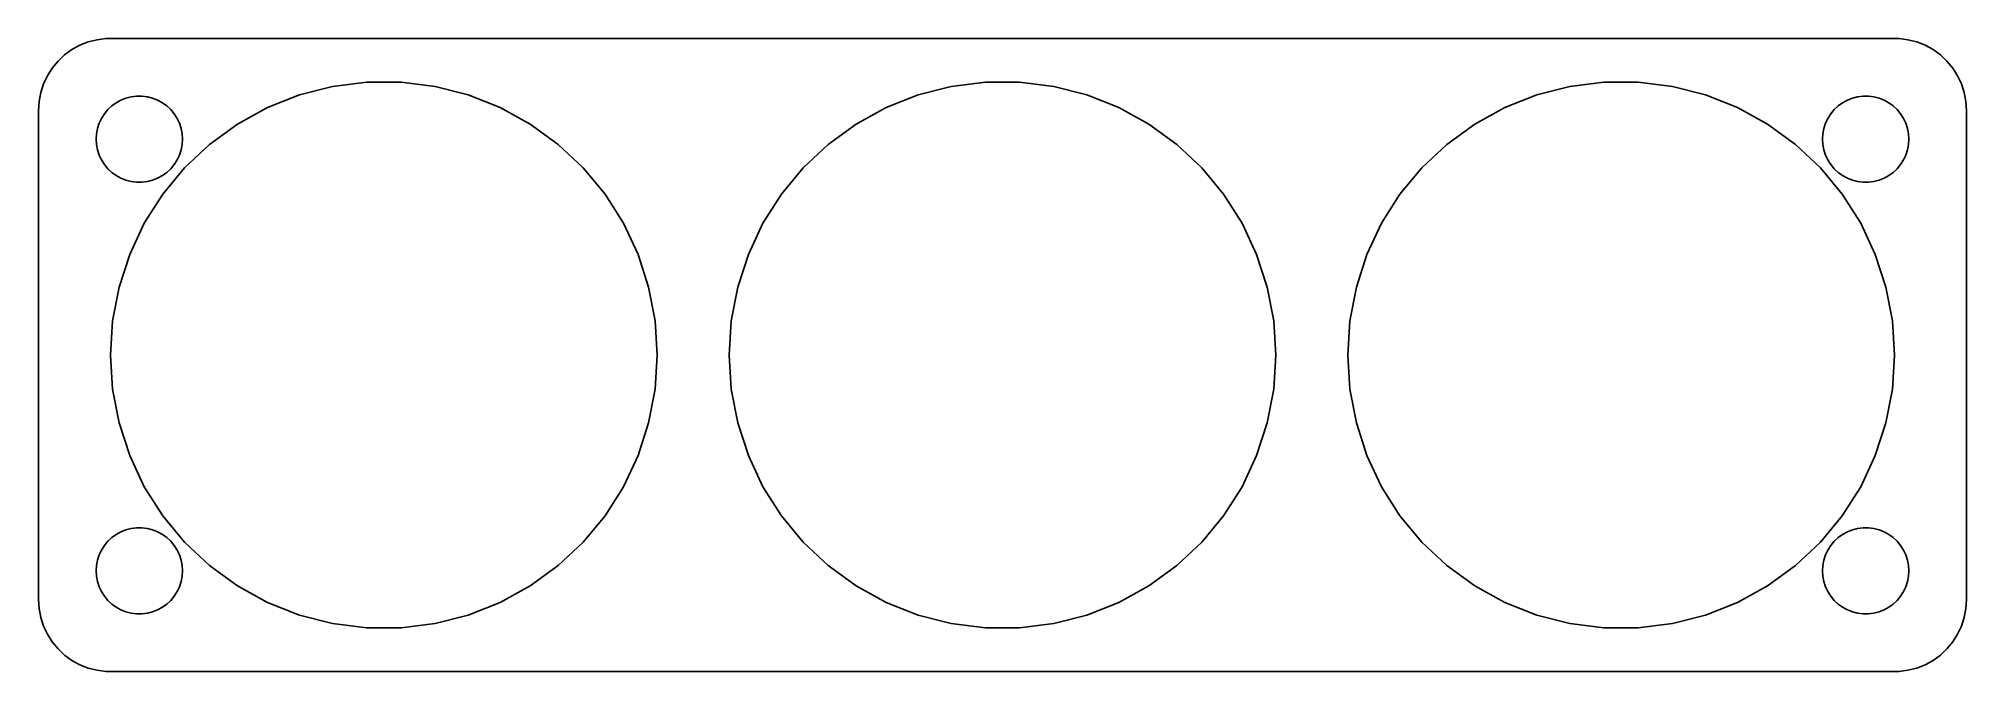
# Model space of a CAD drawing. Header units: metres. Extents: x -67 to 67, y -22 to 22.
import ezdxf

# ---------------------------------------------------------------- set-up
doc = ezdxf.new("R2010")
doc.units = ezdxf.units.M

msp = doc.modelspace()

# ---------------------------------------------------------------- linework, layer by layer
for p, q in [((-64.1289, 21.5241), (-64.6791, 21.2216)), ((-63.5451, 21.7553), (-64.1289, 21.5241)), ((-62.9369, 21.9114), (-63.5451, 21.7553)), ((-62.3139, 21.9901), (-62.9369, 21.9114)), ((62.3139, 21.9901), (-62.3139, 21.9901)), ((62.9369, 21.9114), (62.3139, 21.9901)), ((63.5451, 21.7553), (62.9369, 21.9114)), ((64.1289, 21.5241), (63.5451, 21.7553)), ((64.6791, 21.2216), (64.1289, 21.5241)), ((-65.6448, 20.4227), (-66.0451, 19.9389)), ((-65.1871, 20.8526), (-65.6448, 20.4227)), ((-64.6791, 21.2216), (-65.1871, 20.8526)), ((65.1871, 20.8526), (64.6791, 21.2216)), ((65.6448, 20.4227), (65.1871, 20.8526)), ((66.0451, 19.9389), (65.6448, 20.4227)), ((-66.6489, 18.8406), (-66.8429, 18.2434)), ((-66.3815, 19.4088), (-66.6489, 18.8406)), ((-66.0451, 19.9389), (-66.3815, 19.4088)), ((-46.5602, 18.6635), (-44.193, 18.9625)), ((-44.193, 18.9625), (-41.807, 18.9625)), ((-41.807, 18.9625), (-39.4397, 18.6635)), ((-3.56024, 18.6635), (-1.19301, 18.9625)), ((-1.19301, 18.9625), (1.19301, 18.9625)), ((1.19301, 18.9625), (3.56024, 18.6635)), ((39.4397, 18.6635), (41.807, 18.9625)), ((41.807, 18.9625), (44.193, 18.9625)), ((44.193, 18.9625), (46.5602, 18.6635)), ((66.3815, 19.4088), (66.0451, 19.9389)), ((66.6489, 18.8406), (66.3815, 19.4088)), ((66.8429, 18.2434), (66.6489, 18.8406)), ((-66.9606, 17.6267), (-67, 17)), ((-66.8429, 18.2434), (-66.9606, 17.6267)), ((-61.9123, 17.3115), (-61.6075, 17.533)), ((-61.6075, 17.533), (-61.2773, 17.7145)), ((-61.2773, 17.7145), (-60.927, 17.8532)), ((-60.927, 17.8532), (-60.5621, 17.9469)), ((-60.5621, 17.9469), (-60.1884, 17.9941)), ((-60.1884, 17.9941), (-59.8116, 17.9941)), ((-59.8116, 17.9941), (-59.4379, 17.9469)), ((-59.4379, 17.9469), (-59.0729, 17.8532)), ((-59.0729, 17.8532), (-58.7227, 17.7145)), ((-58.7227, 17.7145), (-58.3925, 17.533)), ((-58.3925, 17.533), (-58.0877, 17.3115)), ((-51.0898, 17.1917), (-48.8713, 18.0701)), ((-48.8713, 18.0701), (-46.5602, 18.6635)), ((-39.4397, 18.6635), (-37.1287, 18.0701)), ((-37.1287, 18.0701), (-34.9102, 17.1917)), ((-8.0898, 17.1917), (-5.87132, 18.0701)), ((-5.87132, 18.0701), (-3.56024, 18.6635)), ((3.56024, 18.6635), (5.87132, 18.0701)), ((5.87132, 18.0701), (8.0898, 17.1917)), ((34.9102, 17.1917), (37.1287, 18.0701)), ((37.1287, 18.0701), (39.4397, 18.6635)), ((46.5602, 18.6635), (48.8713, 18.0701)), ((48.8713, 18.0701), (51.0898, 17.1917)), ((58.0877, 17.3115), (58.3925, 17.533)), ((58.3925, 17.533), (58.7227, 17.7145)), ((58.7227, 17.7145), (59.0729, 17.8532)), ((59.0729, 17.8532), (59.4379, 17.9469)), ((59.4379, 17.9469), (59.8116, 17.9941)), ((59.8116, 17.9941), (60.1884, 17.9941)), ((60.1884, 17.9941), (60.5621, 17.9469)), ((60.5621, 17.9469), (60.927, 17.8532)), ((60.927, 17.8532), (61.2773, 17.7145)), ((61.2773, 17.7145), (61.6075, 17.533)), ((61.6075, 17.533), (61.9123, 17.3115)), ((66.9606, 17.6267), (66.8429, 18.2434)), ((67, 17), (66.9606, 17.6267)), ((-67, 17), (-67, -17)), ((-62.9057, 15.7461), (-62.7893, 16.1044)), ((-62.7893, 16.1044), (-62.6289, 16.4453)), ((-62.6289, 16.4453), (-62.427, 16.7634)), ((-62.427, 16.7634), (-62.1869, 17.0536)), ((-62.1869, 17.0536), (-61.9123, 17.3115)), ((-58.0877, 17.3115), (-57.8131, 17.0536)), ((-57.8131, 17.0536), (-57.5729, 16.7634)), ((-57.5729, 16.7634), (-57.3711, 16.4453)), ((-57.3711, 16.4453), (-57.2107, 16.1044)), ((-57.2107, 16.1044), (-57.0942, 15.7461)), ((-53.1807, 16.0422), (-51.0898, 17.1917)), ((-34.9102, 17.1917), (-32.8193, 16.0422)), ((-10.1807, 16.0422), (-8.0898, 17.1917)), ((8.0898, 17.1917), (10.1807, 16.0422)), ((32.8193, 16.0422), (34.9102, 17.1917)), ((51.0898, 17.1917), (53.1807, 16.0422)), ((57.0942, 15.7461), (57.2107, 16.1044)), ((57.2107, 16.1044), (57.3711, 16.4453)), ((57.3711, 16.4453), (57.5729, 16.7634)), ((57.5729, 16.7634), (57.8131, 17.0536)), ((57.8131, 17.0536), (58.0877, 17.3115)), ((61.9123, 17.3115), (62.1869, 17.0536)), ((62.1869, 17.0536), (62.427, 16.7634)), ((62.427, 16.7634), (62.6289, 16.4453)), ((62.6289, 16.4453), (62.7893, 16.1044)), ((62.7893, 16.1044), (62.9057, 15.7461)), ((67, -17), (67, 17)), ((-63, 15), (-62.9763, 15.376)), ((-62.9763, 14.624), (-63, 15)), ((-62.9763, 15.376), (-62.9057, 15.7461)), ((-57.0942, 15.7461), (-57.0237, 15.376)), ((-57.0237, 15.376), (-57, 15)), ((-57, 15), (-57.0237, 14.624)), ((-55.1111, 14.6397), (-53.1807, 16.0422)), ((-32.8193, 16.0422), (-30.8889, 14.6397)), ((-12.1111, 14.6397), (-10.1807, 16.0422)), ((10.1807, 16.0422), (12.1111, 14.6397)), ((30.8889, 14.6397), (32.8193, 16.0422)), ((53.1807, 16.0422), (55.1111, 14.6397)), ((57, 15), (57.0237, 15.376)), ((57.0237, 14.624), (57, 15)), ((57.0237, 15.376), (57.0942, 15.7461)), ((62.9057, 15.7461), (62.9763, 15.376)), ((62.9763, 15.376), (63, 15)), ((63, 15), (62.9763, 14.624)), ((-62.9057, 14.2539), (-62.9763, 14.624)), ((-62.7893, 13.8956), (-62.9057, 14.2539)), ((-62.6289, 13.5547), (-62.7893, 13.8956)), ((-62.427, 13.2366), (-62.6289, 13.5547)), ((-57.3711, 13.5547), (-57.5729, 13.2366)), ((-57.2107, 13.8956), (-57.3711, 13.5547)), ((-57.0942, 14.2539), (-57.2107, 13.8956)), ((-57.0237, 14.624), (-57.0942, 14.2539)), ((-56.8504, 13.0064), (-55.1111, 14.6397)), ((-30.8889, 14.6397), (-29.1496, 13.0064)), ((-13.8504, 13.0064), (-12.1111, 14.6397)), ((12.1111, 14.6397), (13.8504, 13.0064)), ((29.1496, 13.0064), (30.8889, 14.6397)), ((55.1111, 14.6397), (56.8504, 13.0064)), ((57.0942, 14.2539), (57.0237, 14.624)), ((57.2107, 13.8956), (57.0942, 14.2539)), ((57.3711, 13.5547), (57.2107, 13.8956)), ((57.5729, 13.2366), (57.3711, 13.5547)), ((62.6289, 13.5547), (62.427, 13.2366)), ((62.7893, 13.8956), (62.6289, 13.5547)), ((62.9057, 14.2539), (62.7893, 13.8956)), ((62.9763, 14.624), (62.9057, 14.2539)), ((-62.1869, 12.9464), (-62.427, 13.2366)), ((-61.9123, 12.6884), (-62.1869, 12.9464)), ((-61.6075, 12.467), (-61.9123, 12.6884)), ((-61.2773, 12.2855), (-61.6075, 12.467)), ((-60.927, 12.1468), (-61.2773, 12.2855)), ((-60.5621, 12.0531), (-60.927, 12.1468)), ((-59.0729, 12.1468), (-59.4379, 12.0531)), ((-58.7227, 12.2855), (-59.0729, 12.1468)), ((-58.3925, 12.467), (-58.7227, 12.2855)), ((-58.0877, 12.6884), (-58.3925, 12.467)), ((-58.3713, 11.1679), (-56.8504, 13.0064)), ((-57.8131, 12.9464), (-58.0877, 12.6884)), ((-57.5729, 13.2366), (-57.8131, 12.9464)), ((-29.1496, 13.0064), (-27.6287, 11.1679)), ((-15.3713, 11.1679), (-13.8504, 13.0064)), ((13.8504, 13.0064), (15.3713, 11.1679)), ((27.6287, 11.1679), (29.1496, 13.0064)), ((56.8504, 13.0064), (58.3713, 11.1679)), ((57.8131, 12.9464), (57.5729, 13.2366)), ((58.0877, 12.6884), (57.8131, 12.9464)), ((58.3925, 12.467), (58.0877, 12.6884)), ((58.7227, 12.2855), (58.3925, 12.467)), ((59.0729, 12.1468), (58.7227, 12.2855)), ((59.4379, 12.0531), (59.0729, 12.1468)), ((60.927, 12.1468), (60.5621, 12.0531)), ((61.2773, 12.2855), (60.927, 12.1468)), ((61.6075, 12.467), (61.2773, 12.2855)), ((61.9123, 12.6884), (61.6075, 12.467)), ((62.1869, 12.9464), (61.9123, 12.6884)), ((62.427, 13.2366), (62.1869, 12.9464)), ((-60.1884, 12.0059), (-60.5621, 12.0531)), ((-59.8116, 12.0059), (-60.1884, 12.0059)), ((-59.4379, 12.0531), (-59.8116, 12.0059)), ((-59.6498, 9.15331), (-58.3713, 11.1679)), ((-27.6287, 11.1679), (-26.3502, 9.15331)), ((-16.6498, 9.15331), (-15.3713, 11.1679)), ((15.3713, 11.1679), (16.6498, 9.15331)), ((26.3502, 9.15331), (27.6287, 11.1679)), ((58.3713, 11.1679), (59.6498, 9.15331)), ((59.8116, 12.0059), (59.4379, 12.0531)), ((60.1884, 12.0059), (59.8116, 12.0059)), ((60.5621, 12.0531), (60.1884, 12.0059)), ((-60.6657, 6.99435), (-59.6498, 9.15331)), ((-26.3502, 9.15331), (-25.3342, 6.99435)), ((-17.6657, 6.99435), (-16.6498, 9.15331)), ((16.6498, 9.15331), (17.6657, 6.99435)), ((25.3342, 6.99435), (26.3502, 9.15331)), ((59.6498, 9.15331), (60.6657, 6.99435)), ((-61.4031, 4.7251), (-60.6657, 6.99435)), ((-25.3342, 6.99435), (-24.5969, 4.7251)), ((-18.4031, 4.7251), (-17.6657, 6.99435)), ((17.6657, 6.99435), (18.4031, 4.7251)), ((24.5969, 4.7251), (25.3342, 6.99435)), ((60.6657, 6.99435), (61.4031, 4.7251)), ((-61.8502, 2.38132), (-61.4031, 4.7251)), ((-24.5969, 4.7251), (-24.1498, 2.38132)), ((-18.8502, 2.38132), (-18.4031, 4.7251)), ((18.4031, 4.7251), (18.8502, 2.38132)), ((24.1498, 2.38132), (24.5969, 4.7251)), ((61.4031, 4.7251), (61.8502, 2.38132)), ((-62, 0), (-61.8502, 2.38132)), ((-24.1498, 2.38132), (-24, 0)), ((-19, 0), (-18.8502, 2.38132)), ((18.8502, 2.38132), (19, 0)), ((24, 0), (24.1498, 2.38132)), ((61.8502, 2.38132), (62, 0)), ((-61.8502, -2.38132), (-62, 0)), ((-24, 0), (-24.1498, -2.38132)), ((-18.8502, -2.38132), (-19, 0)), ((19, 0), (18.8502, -2.38132)), ((24.1498, -2.38132), (24, 0)), ((62, 0), (61.8502, -2.38132)), ((-61.4031, -4.7251), (-61.8502, -2.38132)), ((-24.1498, -2.38132), (-24.5969, -4.7251)), ((-18.4031, -4.7251), (-18.8502, -2.38132)), ((18.8502, -2.38132), (18.4031, -4.7251)), ((24.5969, -4.7251), (24.1498, -2.38132)), ((61.8502, -2.38132), (61.4031, -4.7251)), ((-60.6657, -6.99435), (-61.4031, -4.7251)), ((-24.5969, -4.7251), (-25.3342, -6.99435)), ((-17.6657, -6.99435), (-18.4031, -4.7251)), ((18.4031, -4.7251), (17.6657, -6.99435)), ((25.3342, -6.99435), (24.5969, -4.7251)), ((61.4031, -4.7251), (60.6657, -6.99435)), ((-59.6498, -9.15331), (-60.6657, -6.99435)), ((-25.3342, -6.99435), (-26.3502, -9.15331)), ((-16.6498, -9.15331), (-17.6657, -6.99435)), ((17.6657, -6.99435), (16.6498, -9.15331)), ((26.3502, -9.15331), (25.3342, -6.99435)), ((60.6657, -6.99435), (59.6498, -9.15331)), ((-58.3713, -11.1679), (-59.6498, -9.15331)), ((-26.3502, -9.15331), (-27.6287, -11.1679)), ((-15.3713, -11.1679), (-16.6498, -9.15331)), ((16.6498, -9.15331), (15.3713, -11.1679)), ((27.6287, -11.1679), (26.3502, -9.15331)), ((59.6498, -9.15331), (58.3713, -11.1679)), ((-60.927, -12.1468), (-60.5621, -12.0531)), ((-60.5621, -12.0531), (-60.1884, -12.0059)), ((-60.1884, -12.0059), (-59.8116, -12.0059)), ((-59.8116, -12.0059), (-59.4379, -12.0531)), ((-59.4379, -12.0531), (-59.0729, -12.1468)), ((-56.8504, -13.0064), (-58.3713, -11.1679)), ((-27.6287, -11.1679), (-29.1496, -13.0064)), ((-13.8504, -13.0064), (-15.3713, -11.1679)), ((15.3713, -11.1679), (13.8504, -13.0064)), ((29.1496, -13.0064), (27.6287, -11.1679)), ((58.3713, -11.1679), (56.8504, -13.0064)), ((59.0729, -12.1468), (59.4379, -12.0531)), ((59.4379, -12.0531), (59.8116, -12.0059)), ((59.8116, -12.0059), (60.1884, -12.0059)), ((60.1884, -12.0059), (60.5621, -12.0531)), ((60.5621, -12.0531), (60.927, -12.1468)), ((-62.6289, -13.5547), (-62.427, -13.2366)), ((-62.427, -13.2366), (-62.1869, -12.9464)), ((-62.1869, -12.9464), (-61.9123, -12.6884)), ((-61.9123, -12.6884), (-61.6075, -12.467)), ((-61.6075, -12.467), (-61.2773, -12.2855)), ((-61.2773, -12.2855), (-60.927, -12.1468)), ((-59.0729, -12.1468), (-58.7227, -12.2855)), ((-58.7227, -12.2855), (-58.3925, -12.467)), ((-58.3925, -12.467), (-58.0877, -12.6884)), ((-58.0877, -12.6884), (-57.8131, -12.9464)), ((-57.8131, -12.9464), (-57.5729, -13.2366)), ((-57.5729, -13.2366), (-57.3711, -13.5547)), ((-55.1111, -14.6397), (-56.8504, -13.0064)), ((-29.1496, -13.0064), (-30.8889, -14.6397)), ((-12.1111, -14.6397), (-13.8504, -13.0064)), ((13.8504, -13.0064), (12.1111, -14.6397)), ((30.8889, -14.6397), (29.1496, -13.0064)), ((56.8504, -13.0064), (55.1111, -14.6397)), ((57.3711, -13.5547), (57.5729, -13.2366)), ((57.5729, -13.2366), (57.8131, -12.9464)), ((57.8131, -12.9464), (58.0877, -12.6884)), ((58.0877, -12.6884), (58.3925, -12.467)), ((58.3925, -12.467), (58.7227, -12.2855)), ((58.7227, -12.2855), (59.0729, -12.1468)), ((60.927, -12.1468), (61.2773, -12.2855)), ((61.2773, -12.2855), (61.6075, -12.467)), ((61.6075, -12.467), (61.9123, -12.6884)), ((61.9123, -12.6884), (62.1869, -12.9464)), ((62.1869, -12.9464), (62.427, -13.2366)), ((62.427, -13.2366), (62.6289, -13.5547)), ((-63, -15), (-62.9763, -14.624)), ((-62.9763, -14.624), (-62.9057, -14.2539)), ((-62.9057, -14.2539), (-62.7893, -13.8956)), ((-62.7893, -13.8956), (-62.6289, -13.5547)), ((-57.3711, -13.5547), (-57.2107, -13.8956)), ((-57.2107, -13.8956), (-57.0942, -14.2539)), ((-57.0942, -14.2539), (-57.0237, -14.624)), ((-57.0237, -14.624), (-57, -15)), ((-53.1807, -16.0422), (-55.1111, -14.6397)), ((-30.8889, -14.6397), (-32.8193, -16.0422)), ((-10.1807, -16.0422), (-12.1111, -14.6397)), ((12.1111, -14.6397), (10.1807, -16.0422)), ((32.8193, -16.0422), (30.8889, -14.6397)), ((55.1111, -14.6397), (53.1807, -16.0422)), ((57, -15), (57.0237, -14.624)), ((57.0237, -14.624), (57.0942, -14.2539)), ((57.0942, -14.2539), (57.2107, -13.8956)), ((57.2107, -13.8956), (57.3711, -13.5547)), ((62.6289, -13.5547), (62.7893, -13.8956)), ((62.7893, -13.8956), (62.9057, -14.2539)), ((62.9057, -14.2539), (62.9763, -14.624)), ((62.9763, -14.624), (63, -15)), ((-62.9763, -15.376), (-63, -15)), ((-62.9057, -15.7461), (-62.9763, -15.376)), ((-62.7893, -16.1044), (-62.9057, -15.7461)), ((-57.0942, -15.7461), (-57.2107, -16.1044)), ((-57.0237, -15.376), (-57.0942, -15.7461)), ((-57, -15), (-57.0237, -15.376)), ((-51.0898, -17.1917), (-53.1807, -16.0422)), ((-32.8193, -16.0422), (-34.9102, -17.1917)), ((-8.0898, -17.1917), (-10.1807, -16.0422)), ((10.1807, -16.0422), (8.0898, -17.1917)), ((34.9102, -17.1917), (32.8193, -16.0422)), ((53.1807, -16.0422), (51.0898, -17.1917)), ((57.0237, -15.376), (57, -15)), ((57.0942, -15.7461), (57.0237, -15.376)), ((57.2107, -16.1044), (57.0942, -15.7461)), ((62.9057, -15.7461), (62.7893, -16.1044)), ((62.9763, -15.376), (62.9057, -15.7461)), ((63, -15), (62.9763, -15.376)), ((-67, -17), (-66.9606, -17.6267)), ((-62.6289, -16.4453), (-62.7893, -16.1044)), ((-62.427, -16.7634), (-62.6289, -16.4453)), ((-62.1869, -17.0536), (-62.427, -16.7634)), ((-61.9123, -17.3115), (-62.1869, -17.0536)), ((-61.6075, -17.533), (-61.9123, -17.3115)), ((-58.0877, -17.3115), (-58.3925, -17.533)), ((-57.8131, -17.0536), (-58.0877, -17.3115)), ((-57.5729, -16.7634), (-57.8131, -17.0536)), ((-57.3711, -16.4453), (-57.5729, -16.7634)), ((-57.2107, -16.1044), (-57.3711, -16.4453)), ((-48.8713, -18.0701), (-51.0898, -17.1917)), ((-34.9102, -17.1917), (-37.1287, -18.0701)), ((-5.87132, -18.0701), (-8.0898, -17.1917)), ((8.0898, -17.1917), (5.87132, -18.0701)), ((37.1287, -18.0701), (34.9102, -17.1917)), ((51.0898, -17.1917), (48.8713, -18.0701)), ((57.3711, -16.4453), (57.2107, -16.1044)), ((57.5729, -16.7634), (57.3711, -16.4453)), ((57.8131, -17.0536), (57.5729, -16.7634)), ((58.0877, -17.3115), (57.8131, -17.0536)), ((58.3925, -17.533), (58.0877, -17.3115)), ((61.9123, -17.3115), (61.6075, -17.533)), ((62.1869, -17.0536), (61.9123, -17.3115)), ((62.427, -16.7634), (62.1869, -17.0536)), ((62.6289, -16.4453), (62.427, -16.7634)), ((62.7893, -16.1044), (62.6289, -16.4453)), ((66.9606, -17.6267), (67, -17)), ((-66.9606, -17.6267), (-66.8429, -18.2434)), ((-66.8429, -18.2434), (-66.6489, -18.8406)), ((-61.2773, -17.7145), (-61.6075, -17.533)), ((-60.927, -17.8532), (-61.2773, -17.7145)), ((-60.5621, -17.9469), (-60.927, -17.8532)), ((-60.1884, -17.9941), (-60.5621, -17.9469)), ((-59.8116, -17.9941), (-60.1884, -17.9941)), ((-59.4379, -17.9469), (-59.8116, -17.9941)), ((-59.0729, -17.8532), (-59.4379, -17.9469)), ((-58.7227, -17.7145), (-59.0729, -17.8532)), ((-58.3925, -17.533), (-58.7227, -17.7145)), ((-46.5602, -18.6635), (-48.8713, -18.0701)), ((-44.193, -18.9625), (-46.5602, -18.6635)), ((-39.4397, -18.6635), (-41.807, -18.9625)), ((-37.1287, -18.0701), (-39.4397, -18.6635)), ((-3.56024, -18.6635), (-5.87132, -18.0701)), ((-1.19301, -18.9625), (-3.56024, -18.6635)), ((3.56024, -18.6635), (1.19301, -18.9625)), ((5.87132, -18.0701), (3.56024, -18.6635)), ((39.4397, -18.6635), (37.1287, -18.0701)), ((41.807, -18.9625), (39.4397, -18.6635)), ((46.5602, -18.6635), (44.193, -18.9625)), ((48.8713, -18.0701), (46.5602, -18.6635)), ((58.7227, -17.7145), (58.3925, -17.533)), ((59.0729, -17.8532), (58.7227, -17.7145)), ((59.4379, -17.9469), (59.0729, -17.8532)), ((59.8116, -17.9941), (59.4379, -17.9469)), ((60.1884, -17.9941), (59.8116, -17.9941)), ((60.5621, -17.9469), (60.1884, -17.9941)), ((60.927, -17.8532), (60.5621, -17.9469)), ((61.2773, -17.7145), (60.927, -17.8532)), ((61.6075, -17.533), (61.2773, -17.7145)), ((66.6489, -18.8406), (66.8429, -18.2434)), ((66.8429, -18.2434), (66.9606, -17.6267)), ((-66.6489, -18.8406), (-66.3815, -19.4088)), ((-66.3815, -19.4088), (-66.0451, -19.9389)), ((-66.0451, -19.9389), (-65.6448, -20.4227)), ((-41.807, -18.9625), (-44.193, -18.9625)), ((1.19301, -18.9625), (-1.19301, -18.9625)), ((44.193, -18.9625), (41.807, -18.9625)), ((65.6448, -20.4227), (66.0451, -19.9389)), ((66.0451, -19.9389), (66.3815, -19.4088)), ((66.3815, -19.4088), (66.6489, -18.8406)), ((-65.6448, -20.4227), (-65.1871, -20.8526)), ((-65.1871, -20.8526), (-64.6791, -21.2216)), ((-64.6791, -21.2216), (-64.1289, -21.5241)), ((64.1289, -21.5241), (64.6791, -21.2216)), ((64.6791, -21.2216), (65.1871, -20.8526)), ((65.1871, -20.8526), (65.6448, -20.4227)), ((-64.1289, -21.5241), (-63.5451, -21.7553)), ((-63.5451, -21.7553), (-62.9369, -21.9114)), ((-62.9369, -21.9114), (-62.3139, -21.9901)), ((-62.3139, -21.9901), (62.3139, -21.9901)), ((62.3139, -21.9901), (62.9369, -21.9114)), ((62.9369, -21.9114), (63.5451, -21.7553)), ((63.5451, -21.7553), (64.1289, -21.5241))]:
    msp.add_line(p, q)

doc.saveas('drawing.dxf')
